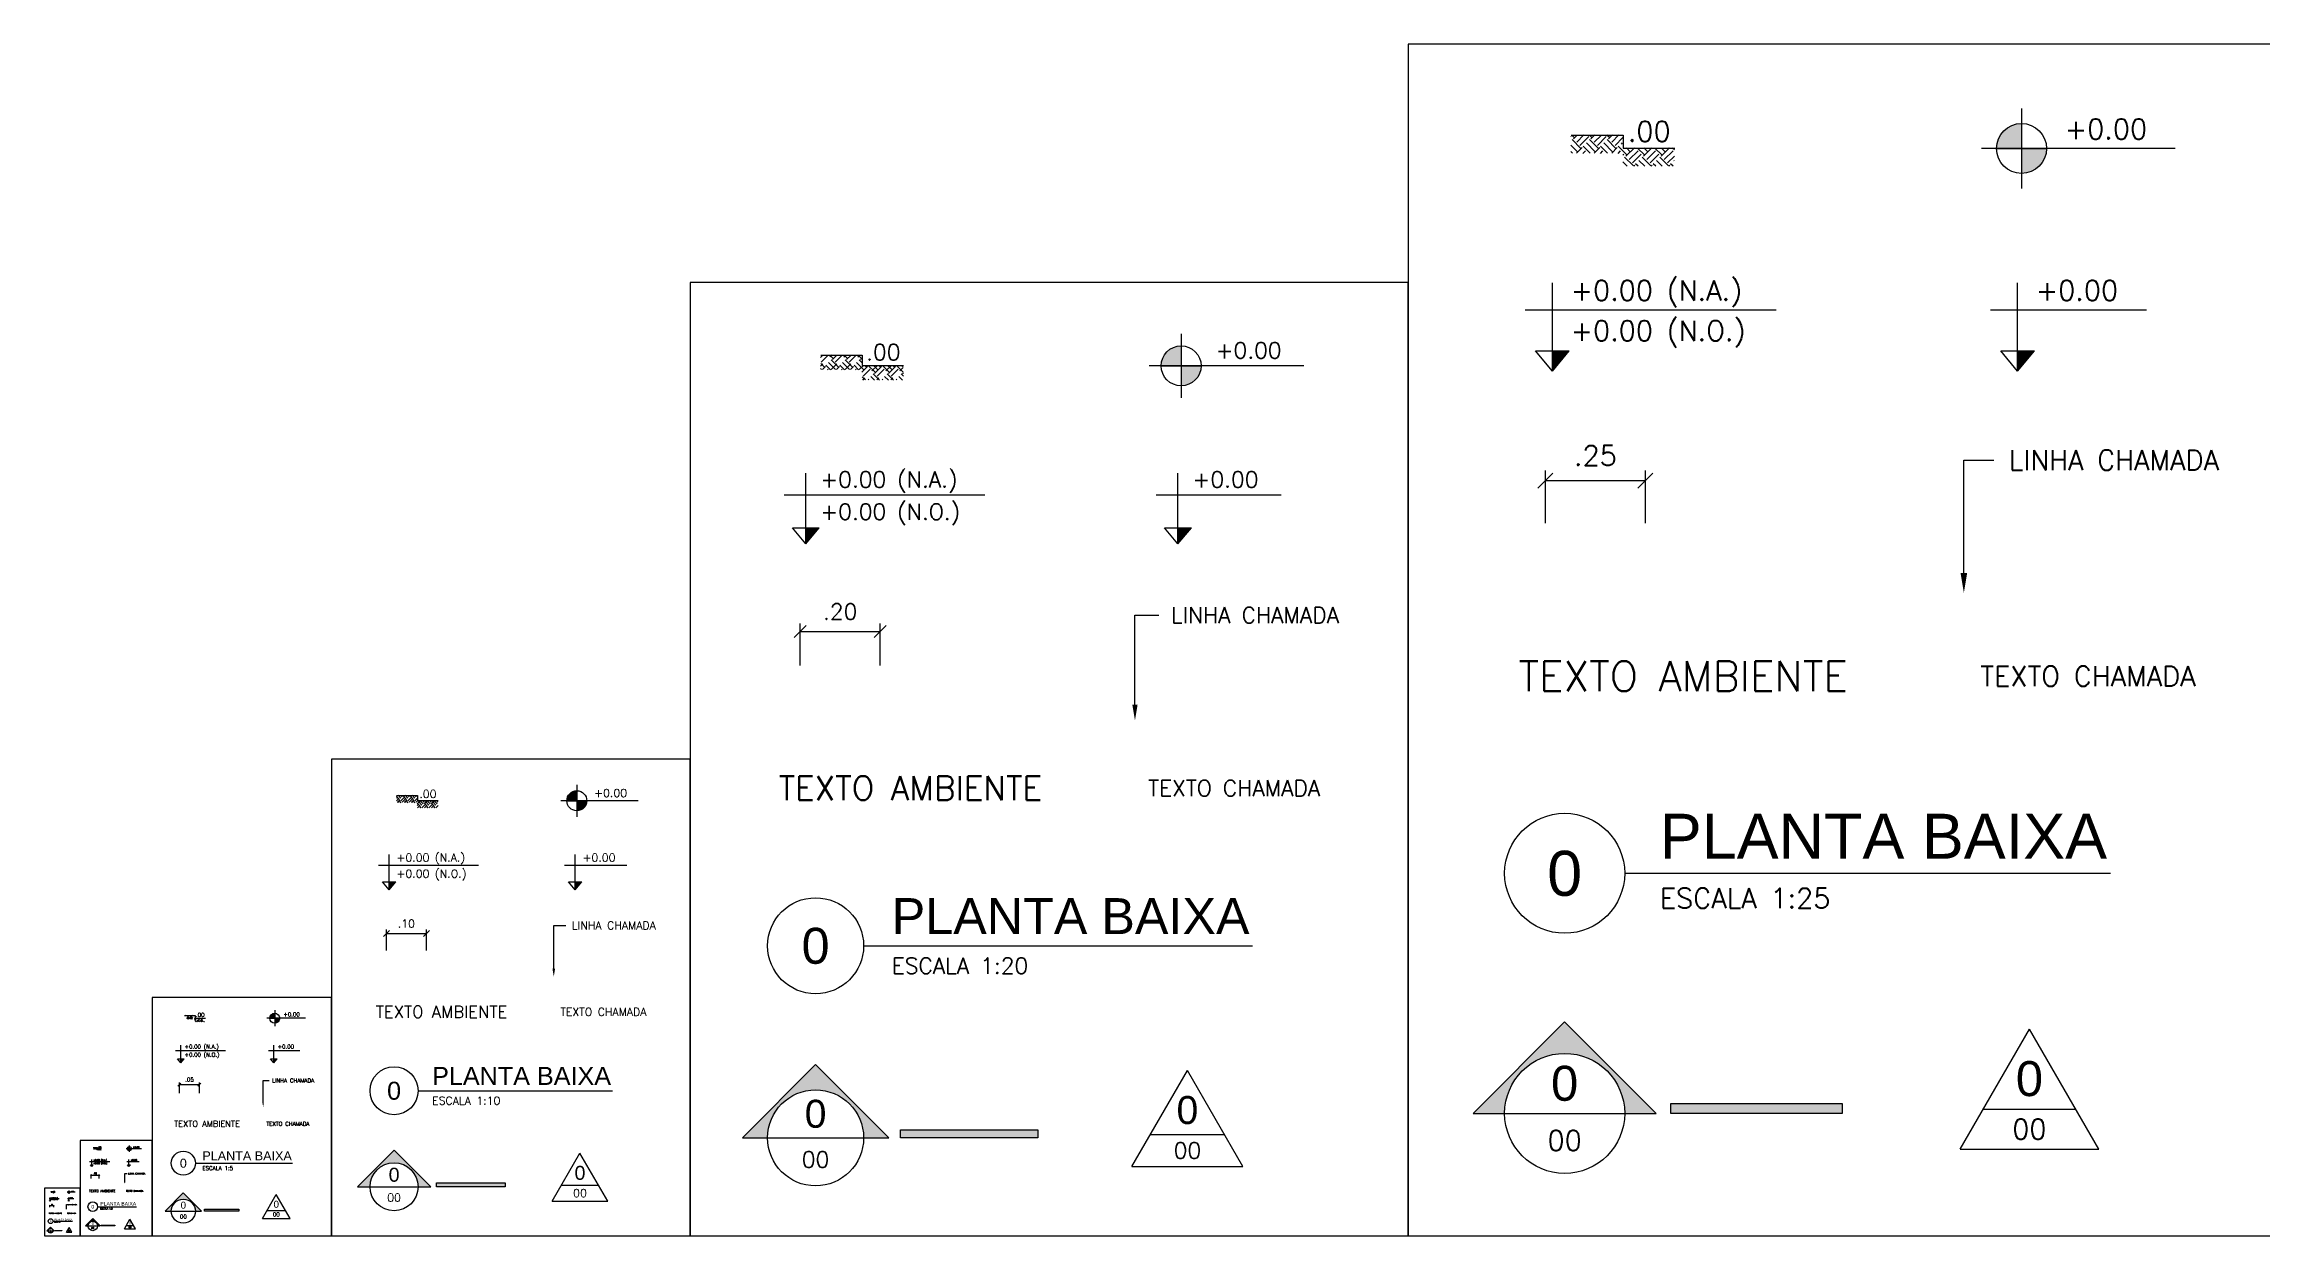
# Model space of a CAD drawing. Header units: millimetres. Extents: x 272697 to 273846, y 9581933 to 9582628.
# Drawn here: x 272704.7 to 272710.24, y 9581933.17 to 9581936.15 of the extents above; entities that cross this region are included whole.
import ezdxf
from ezdxf import colors
from ezdxf.entities.mleader import LeaderData, LeaderLine
from ezdxf.enums import TextEntityAlignment as Align
from ezdxf.math import Vec2, Vec3

# ---------------------------------------------------------------- set-up
doc = ezdxf.new("R2010")
doc.units = ezdxf.units.MM
doc.header["$PDMODE"] = 35
for name, color, linetype in [('ARQ-COTAS', 30, 'Continuous'), ('ARQ-SÍMBOLOS', 2, 'Continuous'), ('ARQ-TEXTO2', 2, 'Continuous'), ('ARQ-TEXTO3', 3, 'Continuous'), ('ARQ-TEXTO4', 4, 'Continuous')]:
    doc.layers.add(name, color=color, linetype=linetype)
doc.styles.add('arial', font='arial.ttf')
doc.styles.add('ROMANS', font='romans.shx')
doc.styles.add('Romans_Anot', font='romans.shx')
doc.dimstyles.new('Escala 1-1', dxfattribs={"dimscale": 0.01, "dimtxt": 0.2, "dimasz": 0.15, "dimexe": 0.1, "dimexo": 0.2, "dimgap": 0.15, "dimtad": 1, "dimzin": 4, "dimdsep": 46, "dimtxsty": 'Romans_Anot', "dimblk": 'OBLIQUE', "dimcen": 0.25, "dimclrd": 256, "dimclre": 256, "dimclrt": 2, "dimadec": 0, "dimazin": 0, "dimtfac": 1, "dimtix": 1, "dimtmove": 2, "dimatfit": 3, "dimfxl": 0, "dimlwd": -1, "dimlwe": -1, "dimarcsym": 0})
doc.dimstyles.new('Escala 1-10', dxfattribs={"dimscale": 0.1, "dimtxt": 0.2, "dimasz": 0.15, "dimexe": 0.1, "dimexo": 0.2, "dimgap": 0.15, "dimtad": 1, "dimzin": 4, "dimdsep": 46, "dimtxsty": 'Romans_Anot', "dimblk": 'OBLIQUE', "dimcen": 0.25, "dimclrd": 256, "dimclre": 256, "dimclrt": 2, "dimadec": 0, "dimazin": 0, "dimtfac": 1, "dimtix": 1, "dimtmove": 2, "dimatfit": 3, "dimfxl": 0, "dimlwd": -1, "dimlwe": -1, "dimarcsym": 0})
doc.dimstyles.new('Escala 1-2', dxfattribs={"dimscale": 0.02, "dimtxt": 0.2, "dimasz": 0.15, "dimexe": 0.1, "dimexo": 0.2, "dimgap": 0.15, "dimtad": 1, "dimzin": 4, "dimdsep": 46, "dimtxsty": 'Romans_Anot', "dimblk": 'OBLIQUE', "dimcen": 0.25, "dimclrd": 256, "dimclre": 256, "dimclrt": 2, "dimadec": 0, "dimazin": 0, "dimtfac": 1, "dimtix": 1, "dimtmove": 2, "dimatfit": 3, "dimfxl": 0, "dimlwd": -1, "dimlwe": -1, "dimarcsym": 0})
doc.dimstyles.new('Escala 1-20', dxfattribs={"dimscale": 0.2, "dimtxt": 0.2, "dimasz": 0.15, "dimexe": 0.1, "dimexo": 0.2, "dimgap": 0.15, "dimtad": 1, "dimzin": 4, "dimdsep": 46, "dimtxsty": 'Romans_Anot', "dimblk": 'OBLIQUE', "dimcen": 0.25, "dimclrd": 256, "dimclre": 256, "dimclrt": 2, "dimadec": 0, "dimazin": 0, "dimtfac": 1, "dimtix": 1, "dimtmove": 2, "dimatfit": 3, "dimfxl": 0, "dimlwd": -1, "dimlwe": -1, "dimarcsym": 0})
doc.dimstyles.new('Escala 1-25', dxfattribs={"dimscale": 0.25, "dimtxt": 0.2, "dimasz": 0.15, "dimexe": 0.1, "dimexo": 0.2, "dimgap": 0.15, "dimtad": 1, "dimzin": 4, "dimdsep": 46, "dimtxsty": 'Romans_Anot', "dimblk": 'OBLIQUE', "dimcen": 0.25, "dimclrd": 256, "dimclre": 256, "dimclrt": 2, "dimadec": 0, "dimazin": 0, "dimtfac": 1, "dimtix": 1, "dimtmove": 2, "dimatfit": 3, "dimfxl": 0, "dimlwd": -1, "dimlwe": -1, "dimarcsym": 0})
doc.dimstyles.new('Escala 1-5', dxfattribs={"dimscale": 0.05, "dimtxt": 0.2, "dimasz": 0.15, "dimexe": 0.1, "dimexo": 0.2, "dimgap": 0.15, "dimtad": 1, "dimzin": 4, "dimdsep": 46, "dimtxsty": 'Romans_Anot', "dimblk": 'OBLIQUE', "dimcen": 0.25, "dimclrd": 256, "dimclre": 256, "dimclrt": 2, "dimadec": 0, "dimazin": 0, "dimtfac": 1, "dimtix": 1, "dimtmove": 2, "dimatfit": 3, "dimfxl": 0, "dimlwd": -1, "dimlwe": -1, "dimarcsym": 0})

# ---------------------------------------------------------------- blocks, each defined once
blk = doc.blocks.new('_Oblique')
at = {"color": 0, "linetype": 'ByBlock', "lineweight": -2}
blk.add_line((-0.5, -0.5), (0.5, 0.5), dxfattribs=at)
blk = doc.blocks.new('*D26')
at = {"layer": 'ARQ-COTAS', "transparency": 16777216}
for p, q in [((272708.4474473423, 9581934.950344866), (272708.4474473423, 9581935.081419483)), ((272708.4474473423, 9581935.056419482), (272708.6974473423, 9581935.056419482)), ((272708.6974473423, 9581934.950344866), (272708.6974473423, 9581935.081419483))]:
    blk.add_line(p, q, dxfattribs=at)
at = {"layer": 'Defpoints', "color": 0, "transparency": 16777216}
for p in [(272708.6974473423, 9581935.056419482), (272708.4474473423, 9581934.900344865), (272708.6974473423, 9581934.900344865)]:
    blk.add_point(p, dxfattribs=at)
at = {"layer": 'ARQ-COTAS', "transparency": 16777216, "xscale": 0.0375, "yscale": 0.0375, "zscale": 0.0375, "rotation": 180}
blk.add_blockref('_Oblique', (272708.4474473423, 9581935.056419482), dxfattribs=at)
at = {"layer": 'ARQ-COTAS', "transparency": 16777216, "xscale": 0.0375, "yscale": 0.0375, "zscale": 0.0375}
blk.add_blockref('_Oblique', (272708.6974473423, 9581935.056419482), dxfattribs=at)
at = {"layer": 'ARQ-COTAS', "color": 2, "transparency": 16777216, "insert": (272708.5724473423, 9581935.118919482), "char_height": 0.05, "attachment_point": 5, "style": 'Romans_Anot'}
blk.add_mtext('.25', dxfattribs=at)
blk = doc.blocks.new('Nível_Planta')
at = {"layer": 'ARQ-SÍMBOLOS', "ltscale": 0.1}
h = blk.add_hatch(color=1, dxfattribs=at)
h.dxf.hatch_style = 1
h.paths.add_polyline_path([(-0.2499999999998295, 0), (0, 0), (0, 0.25, 0.4142135623730951)])
h.paths.add_polyline_path([(0.2500000000000568, 0), (0, 0), (0, -0.25, 0.4142135623730952)])
at = {"layer": 'ARQ-SÍMBOLOS', "color": 1}
for p, q in [((0, 0.3999999999999773), (0, -0.3999999999999773)), ((1.5345611638636, 0), (-0.3999999999999773, 0))]:
    blk.add_line(p, q, dxfattribs=at)
at = {"layer": 'ARQ-SÍMBOLOS', "color": 1, "ltscale": 0.1}
blk.add_line((-0.25, 0), (0.25, 0), dxfattribs=at)
at = {"layer": 'ARQ-SÍMBOLOS', "color": 1}
blk.add_circle((0, 0), 0.2499999999999881, dxfattribs=at)
at = {"layer": 'ARQ-TEXTO2', "style": 'ROMANS'}
blk.add_attdef('NIVEL-ACABADO', text='', height=0.2, dxfattribs=at).set_placement((0.4323399719731924, 0.03380018974962695), align=Align.BOTTOM_LEFT)
blk = doc.blocks.new('Nível_Corte')
at = {"layer": 'ARQ-SÍMBOLOS'}
h = blk.add_hatch(color=1, dxfattribs=at)
h.dxf.hatch_style = 1
h.paths.add_polyline_path([(0.1674369880686299, 0.2018394639394501), (0, 0.2018394639394501), (0, 2.775557561562891e-17)])
at = {"layer": 'ARQ-SÍMBOLOS', "color": 1}
for p, q in [((0, 0), (0, 0.8840472081402027)), ((-0.2710281388124827, 0.61301906932772), (2.23548512267085, 0.6130190693277199)), ((-0.1674369880686299, 0.2018394639394501), (0.1674369880686299, 0.2018394639394501)), ((0, 0), (-0.1674369880686299, 0.2018394639394501)), ((0, 0), (0.1674369880686299, 0.2018394639394501))]:
    blk.add_line(p, q, dxfattribs=at)
at = {"layer": 'ARQ-TEXTO2', "style": 'ROMANS'}
for tag, p in [('NIVEL-ACABADO', (0.1823399719731924, 0.6468192590773469)), ('NIVEL-OSSO', (0.1823399719731924, 0.2437618968276638))]:
    blk.add_attdef(tag, text='', height=0.2, dxfattribs=at).set_placement(p, align=Align.BOTTOM_LEFT)
blk = doc.blocks.new('Nível_Fachada')
at = {"layer": 'ARQ-SÍMBOLOS'}
h = blk.add_hatch(color=1, dxfattribs=at)
h.dxf.hatch_style = 1
h.paths.add_polyline_path([(0.1674369880686299, 0.2018394639394501), (0, 0.2018394639394501), (0, 2.775557561562891e-17)])
at = {"layer": 'ARQ-SÍMBOLOS', "color": 1}
for p, q in [((0, 0), (0, 0.8840472081402027)), ((-0.2710281388124827, 0.61301906932772), (1.290009262549347, 0.61301906932772)), ((-0.1674369880686299, 0.2018394639394501), (0.1674369880686299, 0.2018394639394501)), ((0, 0), (-0.1674369880686299, 0.2018394639394501)), ((0, 0), (0.1674369880686299, 0.2018394639394501))]:
    blk.add_line(p, q, dxfattribs=at)
at = {"layer": 'ARQ-TEXTO2', "style": 'ROMANS'}
blk.add_attdef('NIVEL-ACABADO', text='', height=0.2, dxfattribs=at).set_placement((0.1823399719731924, 0.6468192590773469), align=Align.BOTTOM_LEFT)
blk = doc.blocks.new('Desnível')
at = {"layer": 'ARQ-SÍMBOLOS', "ltscale": 0.1}
h = blk.add_hatch(dxfattribs=at)
h.set_pattern_fill('EARTH', color=8, scale=0.0195, angle=45)
h.set_pattern_definition([(45, (-400.0299619025752, -104.6273610214731), (0, 0.1751149943608485), [0.123825, -0.123825]), (45, (-400.0627959640179, -104.5945269600304), (0, 0.1751149943608485), [0.123825, -0.123825]), (45, (-400.0956300254606, -104.5616928985877), (0, 0.1751149943608485), [0.123825, -0.123825]), (135, (-400.0956300254606, -104.5398035242927), (-0.1751149943608485, 0), [0.123825, -0.123825]), (135, (-400.0627959640179, -104.50696946285), (-0.1751149943608485, 0), [0.123825, -0.123825]), (135, (-400.0299619025752, -104.4741354014074), (-0.1751149943608485, 0), [0.123825, -0.123825])])
h.paths.add_polyline_path([(-0.003175775869522113, 0.1299999999999955), (-0.5200000000000955, 0.1299999999999955), (-0.5200000000000955, -0.05199999999990723), (-0.003175775869522113, -0.05199999999990723)])
h.paths.add_polyline_path([(0.513648448261165, 0), (-0.003175775869522113, 0), (-0.003175775869522113, -0.1820000000000164), (0.513648448261165, -0.1820000000000164)])
at = {"layer": 'ARQ-SÍMBOLOS', "color": 1}
for p, q in [((-0.5200000000000955, 0.1299999999999955), (0, 0.1299999999999955)), ((0, 0.1299999999999955), (0, 0)), ((0, 0), (0.5168242241306871, 0))]:
    blk.add_line(p, q, dxfattribs=at)
at = {"layer": 'ARQ-TEXTO2', "style": 'ROMANS'}
blk.add_attdef('DESNIVEL', text='', height=0.2, dxfattribs=at).set_placement((0.04765483870835396, 0.006558432516840185), align=Align.BOTTOM_LEFT)
blk = doc.blocks.new('*U12')
at = {"layer": 'ARQ-SÍMBOLOS'}
blk.add_line((0.6000000000000227, 0), (5.457782053290023, 0), dxfattribs=at)
blk.add_circle((0, 0), 0.6000000000000001, dxfattribs=at)
at = {"layer": 'ARQ-TEXTO2', "style": 'ROMANS'}
blk.add_attdef('ESCALA1', text='', height=0.2, dxfattribs=at).set_placement((0.9509007815001951, -0.1493556705072479), align=Align.TOP_LEFT)
at = {"layer": 'ARQ-TEXTO4', "style": 'arial'}
blk.add_attdef('TITULODODESENHO', (0.9509007815001951, 0.1457810115979328), '', height=0.45, dxfattribs=at)
blk.add_attdef('0', text='', height=0.45, dxfattribs=at).set_placement((0, 0), align=Align.MIDDLE)
blk = doc.blocks.new('*D14')
at = {"layer": 'ARQ-COTAS', "transparency": 16777216}
for p, q in [((272706.5850433527, 9581934.593912072), (272706.5850433527, 9581934.698771765)), ((272706.5850433527, 9581934.678771766), (272706.7850433526, 9581934.678771766)), ((272706.7850433526, 9581934.593912072), (272706.7850433526, 9581934.698771765))]:
    blk.add_line(p, q, dxfattribs=at)
at = {"layer": 'Defpoints', "color": 0, "transparency": 16777216}
for p in [(272706.7850433526, 9581934.678771766), (272706.5850433527, 9581934.553912073), (272706.7850433526, 9581934.553912073)]:
    blk.add_point(p, dxfattribs=at)
at = {"layer": 'ARQ-COTAS', "transparency": 16777216, "xscale": 0.03, "yscale": 0.03, "zscale": 0.03, "rotation": 180}
blk.add_blockref('_Oblique', (272706.5850433527, 9581934.678771766), dxfattribs=at)
at = {"layer": 'ARQ-COTAS', "transparency": 16777216, "xscale": 0.03, "yscale": 0.03, "zscale": 0.03}
blk.add_blockref('_Oblique', (272706.7850433526, 9581934.678771766), dxfattribs=at)
at = {"layer": 'ARQ-COTAS', "color": 2, "transparency": 16777216, "insert": (272706.6850433527, 9581934.728771767), "char_height": 0.04000000000000001, "attachment_point": 5, "style": 'Romans_Anot'}
blk.add_mtext('.20', dxfattribs=at)
blk = doc.blocks.new('*D15')
at = {"layer": 'ARQ-COTAS', "transparency": 16777216}
for p, q in [((272705.5508766432, 9581933.881046487), (272705.5508766432, 9581933.933476334)), ((272705.5508766432, 9581933.923476335), (272705.6508766431, 9581933.923476335)), ((272705.6508766431, 9581933.881046487), (272705.6508766431, 9581933.933476334))]:
    blk.add_line(p, q, dxfattribs=at)
at = {"layer": 'Defpoints', "color": 0, "transparency": 16777216}
for p in [(272705.6508766431, 9581933.923476335), (272705.5508766432, 9581933.861046487), (272705.6508766431, 9581933.861046487)]:
    blk.add_point(p, dxfattribs=at)
at = {"layer": 'ARQ-COTAS', "transparency": 16777216, "xscale": 0.015, "yscale": 0.015, "zscale": 0.015, "rotation": 180}
blk.add_blockref('_Oblique', (272705.5508766432, 9581933.923476335), dxfattribs=at)
at = {"layer": 'ARQ-COTAS', "transparency": 16777216, "xscale": 0.015, "yscale": 0.015, "zscale": 0.015}
blk.add_blockref('_Oblique', (272705.6508766431, 9581933.923476335), dxfattribs=at)
at = {"layer": 'ARQ-COTAS', "color": 2, "transparency": 16777216, "insert": (272705.6008766431, 9581933.948476335), "char_height": 0.02, "attachment_point": 5, "style": 'Romans_Anot'}
blk.add_mtext('.10', dxfattribs=at)
blk = doc.blocks.new('*D16')
at = {"layer": 'ARQ-COTAS', "transparency": 16777216}
for p, q in [((272705.0337932884, 9581933.524613695), (272705.0337932884, 9581933.550828619)), ((272705.0337932884, 9581933.545828618), (272705.0837932884, 9581933.545828618)), ((272705.0837932884, 9581933.524613695), (272705.0837932884, 9581933.550828619))]:
    blk.add_line(p, q, dxfattribs=at)
at = {"layer": 'Defpoints', "color": 0, "transparency": 16777216}
for p in [(272705.0337932884, 9581933.514613695), (272705.0837932884, 9581933.545828618), (272705.0837932884, 9581933.514613695)]:
    blk.add_point(p, dxfattribs=at)
at = {"layer": 'ARQ-COTAS', "transparency": 16777216, "xscale": 0.0075, "yscale": 0.0075, "zscale": 0.0075, "rotation": 180}
blk.add_blockref('_Oblique', (272705.0337932884, 9581933.545828618), dxfattribs=at)
at = {"layer": 'ARQ-COTAS', "transparency": 16777216, "xscale": 0.0075, "yscale": 0.0075, "zscale": 0.0075}
blk.add_blockref('_Oblique', (272705.0837932884, 9581933.545828618), dxfattribs=at)
at = {"layer": 'ARQ-COTAS', "color": 2, "transparency": 16777216, "insert": (272705.0587932884, 9581933.558328617), "char_height": 0.01, "attachment_point": 5, "style": 'Romans_Anot'}
blk.add_mtext('.05', dxfattribs=at)
blk = doc.blocks.new('*D17')
at = {"layer": 'ARQ-COTAS', "transparency": 16777216}
for p, q in [((272704.8132313179, 9581933.31075402), (272704.8132313179, 9581933.32123999)), ((272704.8132313179, 9581933.319239989), (272704.8332313179, 9581933.319239989)), ((272704.8332313179, 9581933.31075402), (272704.8332313179, 9581933.32123999))]:
    blk.add_line(p, q, dxfattribs=at)
at = {"layer": 'Defpoints', "color": 0, "transparency": 16777216}
for p in [(272704.8132313179, 9581933.30675402), (272704.8332313179, 9581933.319239989), (272704.8332313179, 9581933.30675402)]:
    blk.add_point(p, dxfattribs=at)
at = {"layer": 'ARQ-COTAS', "transparency": 16777216, "xscale": 0.003, "yscale": 0.003, "zscale": 0.003, "rotation": 180}
blk.add_blockref('_Oblique', (272704.8132313179, 9581933.319239989), dxfattribs=at)
at = {"layer": 'ARQ-COTAS', "transparency": 16777216, "xscale": 0.003, "yscale": 0.003, "zscale": 0.003}
blk.add_blockref('_Oblique', (272704.8332313179, 9581933.319239989), dxfattribs=at)
at = {"layer": 'ARQ-COTAS', "color": 2, "transparency": 16777216, "insert": (272704.8232313179, 9581933.32423999), "char_height": 0.004, "attachment_point": 5, "style": 'Romans_Anot'}
blk.add_mtext('.02', dxfattribs=at)
blk = doc.blocks.new('*D22')
at = {"layer": 'ARQ-COTAS', "transparency": 16777216}
for p, q in [((272704.7098146469, 9581933.239467463), (272704.7098146469, 9581933.244710447)), ((272704.7098146469, 9581933.243710447), (272704.7198146469, 9581933.243710447)), ((272704.7198146469, 9581933.239467463), (272704.7198146469, 9581933.244710447))]:
    blk.add_line(p, q, dxfattribs=at)
at = {"layer": 'Defpoints', "color": 0, "transparency": 16777216}
for p in [(272704.7098146469, 9581933.237467462), (272704.7198146469, 9581933.243710447), (272704.7198146469, 9581933.237467462)]:
    blk.add_point(p, dxfattribs=at)
at = {"layer": 'ARQ-COTAS', "transparency": 16777216, "xscale": 0.0015, "yscale": 0.0015, "zscale": 0.0015, "rotation": 180}
blk.add_blockref('_Oblique', (272704.7098146469, 9581933.243710447), dxfattribs=at)
at = {"layer": 'ARQ-COTAS', "transparency": 16777216, "xscale": 0.0015, "yscale": 0.0015, "zscale": 0.0015}
blk.add_blockref('_Oblique', (272704.7198146469, 9581933.243710447), dxfattribs=at)
at = {"layer": 'ARQ-COTAS', "color": 2, "transparency": 16777216, "insert": (272704.7148146469, 9581933.246210447), "char_height": 0.002, "attachment_point": 5, "style": 'Romans_Anot'}
blk.add_mtext('.01', dxfattribs=at)
blk = doc.blocks.new('Símbolo_Corte')
at = {"layer": 'ARQ-SÍMBOLOS'}
h = blk.add_hatch(color=256, dxfattribs=at)
h.dxf.hatch_style = 1
h.paths.add_polyline_path([(0, 0.9151393877975806), (-0.9151393877975806, 0), (-0.5999999999999659, 0, -1), (0.5999999999999659, 0), (0.9151393877976375, 0)])
at = {"layer": 'ARQ-SÍMBOLOS', "ltscale": 0.1}
blk.add_hatch(color=256, dxfattribs=at).paths.add_polyline_path([(1.062636070721965, 0.1000000000000227), (2.77493444844464, 0.1000000000000227), (2.77493444844464, 0), (1.062636070721965, 0)])
at = {"layer": 'ARQ-SÍMBOLOS'}
for p, q in [((-0.9151393877975806, 0), (-0.5999999999999659, 0)), ((0.5999999999999659, 0), (0.9151393877976375, 0))]:
    blk.add_line(p, q, dxfattribs=at)
at = {"layer": 'ARQ-SÍMBOLOS', "color": 4}
blk.add_line((-0.5999999999999659, 0), (0.5999999999999659, 0), dxfattribs=at)
at = {"layer": 'ARQ-SÍMBOLOS'}
blk.add_lwpolyline([(-0.9151393877975806, 0), (0, 0.9151393877975806), (0.9151393877976375, 0)], dxfattribs=at)
blk.add_lwpolyline([(1.062636070721965, 0.1000000000000227), (2.77493444844464, 0.1000000000000227), (2.77493444844464, 0), (1.062636070721965, 0)], close=True, dxfattribs=at)
blk.add_circle((0, 0), 0.5999999999999577, dxfattribs=at)
at = {"layer": 'ARQ-TEXTO2', "style": 'ROMANS'}
blk.add_attdef('NUMERO-FOLHA', text='', height=0.2, dxfattribs=at).set_placement((0, -0.2710679097771163), align=Align.MIDDLE_CENTER)
at = {"layer": 'ARQ-TEXTO4', "style": 'arial'}
blk.add_attdef('NUMERO-DESENHO-NA-FOLHA', text='', height=0.35, dxfattribs=at).set_placement((0, 0.3011729068109048), align=Align.MIDDLE_CENTER)
blk = doc.blocks.new('Símbolo_Fachada')
at = {"layer": 'ARQ-SÍMBOLOS', "ltscale": 0.1}
for p, q in [((-0.6928203230274903, -0.3985667833428579), (-5.684341886080801e-14, 0.8014332166570171)), ((0.6928203230274335, -0.3985667833429147), (-5.684341886080801e-14, 0.8014332166570171)), ((-0.692820323027604, -0.3985667833428579), (0.6928203230274335, -0.3985667833429147))]:
    blk.add_line(p, q, dxfattribs=at)
at = {"layer": 'ARQ-SÍMBOLOS', "color": 4, "ltscale": 0.1}
blk.add_line((-0.4627076833745036, 0), (0.4627076833744468, 0), dxfattribs=at)
at = {"layer": 'ARQ-TEXTO2', "style": 'ROMANS'}
blk.add_attdef('NUMERO-FOLHA', text='', height=0.2, dxfattribs=at).set_placement((-5.684341886080801e-14, -0.1992833916714289), align=Align.MIDDLE_CENTER)
at = {"layer": 'ARQ-TEXTO4', "style": 'arial'}
blk.add_attdef('NUMERO-DESENHO-NA-FOLHA', text='', height=0.35, dxfattribs=at).set_placement((-5.684341886080801e-14, 0.3062494316076254), align=Align.MIDDLE_CENTER)

msp = doc.modelspace()

# ---------------------------------------------------------------- linework, layer by layer
for points in [[(272708.1042316266, 9581933.168180903), (272710.3464326847, 9581933.168180903), (272710.3464326847, 9581936.147392694), (272708.1042316266, 9581936.147392694)], [(272706.3104707801, 9581933.168180903), (272708.1042316266, 9581933.168180903), (272708.1042316266, 9581935.551550336), (272706.3104707801, 9581935.551550336)], [(272705.4135903569, 9581933.168180903), (272706.3104707801, 9581933.168180903), (272706.3104707801, 9581934.359865619), (272705.4135903569, 9581934.359865619)], [(272704.9651501453, 9581933.168180903), (272705.4135903569, 9581933.168180903), (272705.4135903569, 9581933.764023261), (272704.9651501453, 9581933.764023261)], [(272704.7857740606, 9581933.168180903), (272704.9651501453, 9581933.168180903), (272704.9651501453, 9581933.406517847), (272704.7857740606, 9581933.406517847)], [(272704.6960860183, 9581933.168180903), (272704.7857740606, 9581933.168180903), (272704.7857740606, 9581933.287349375), (272704.6960860183, 9581933.287349375)]]:
    msp.add_lwpolyline(points, close=True)

# ---------------------------------------------------------------- block references
at = {"layer": 'ARQ-SÍMBOLOS'}
for name, p, xscale, yscale, zscale, values in [('Desnível', (272708.6415446473, 9581935.888110014), 0.25, 0.25, 0.25, {'DESNIVEL': '.00'}), ('Nível_Planta', (272709.637535809, 9581935.88712975), 0.25, 0.25, 0.25, {'NIVEL-ACABADO': '+0.00'}), ('Nível_Corte', (272708.4650344202, 9581935.33033772), 0.25, 0.25, 0.25, {'NIVEL-OSSO': '+0.00 (N.O.)', 'NIVEL-ACABADO': '+0.00 (N.A.)'}), ('Nível_Fachada', (272709.6276702299, 9581935.33033772), 0.25, 0.25, 0.25, {'NIVEL-ACABADO': '+0.00 '}), ('Desnível', (272706.7403211967, 9581935.344124192), 0.2, 0.2, 0.2, {'DESNIVEL': '.00'}), ('Nível_Planta', (272707.537114126, 9581935.343339982), 0.2, 0.2, 0.2, {'NIVEL-ACABADO': '+0.00'}), ('Nível_Corte', (272706.599113015, 9581934.897906357), 0.2, 0.2, 0.2, {'NIVEL-OSSO': '+0.00 (N.O.)', 'NIVEL-ACABADO': '+0.00 (N.A.)'}), ('Nível_Fachada', (272707.5292216627, 9581934.897906357), 0.2, 0.2, 0.2, {'NIVEL-ACABADO': '+0.00 '}), ('Desnível', (272705.6285155652, 9581934.256152548), 0.1, 0.1, 0.1, {'DESNIVEL': '.00'}), ('Nível_Planta', (272706.0269120298, 9581934.255760442), 0.1, 0.1, 0.1, {'NIVEL-ACABADO': '+0.00'}), ('*U12', (272708.4956382276, 9581934.074351676), 0.25, 0.25, 0.25, {'ESCALA1': 'ESCALA 1:25', '0': '0', 'TITULODODESENHO': 'PLANTA BAIXA'}), ('Nível_Corte', (272705.5579114743, 9581934.03304363), 0.1, 0.1, 0.1, {'NIVEL-OSSO': '+0.00 (N.O.)', 'NIVEL-ACABADO': '+0.00 (N.A.)'}), ('Nível_Fachada', (272706.0229657982, 9581934.03304363), 0.1, 0.1, 0.1, {'NIVEL-ACABADO': '+0.00 '}), ('*U12', (272706.6235960609, 9581933.893117521), 0.2, 0.2, 0.2, {'ESCALA1': 'ESCALA 1:20', '0': '0', 'TITULODODESENHO': 'PLANTA BAIXA'}), ('Desnível', (272705.0726127494, 9581933.712166725), 0.05, 0.05, 0.05, {'DESNIVEL': '.00'}), ('Nível_Planta', (272705.2718109817, 9581933.711970672), 0.05, 0.05, 0.05, {'NIVEL-ACABADO': '+0.00'}), ('Nível_Corte', (272705.037310704, 9581933.600612266), 0.05, 0.05, 0.05, {'NIVEL-OSSO': '+0.00 (N.O.)', 'NIVEL-ACABADO': '+0.00 (N.A.)'}), ('Nível_Fachada', (272705.269837866, 9581933.600612266), 0.05, 0.05, 0.05, {'NIVEL-ACABADO': '+0.00 '}), ('*U12', (272705.5701529973, 9581933.530649211), 0.1, 0.1, 0.1, {'ESCALA1': 'ESCALA 1:10', '0': '0', 'TITULODODESENHO': 'PLANTA BAIXA'}), ('Desnível', (272704.8287591023, 9581933.385775233), 0.02, 0.02, 0.02, {'DESNIVEL': '.00'}), ('Nível_Planta', (272704.9084383952, 9581933.385696812), 0.02, 0.02, 0.02, {'NIVEL-ACABADO': '+0.00'}), ('Nível_Corte', (272704.8146382841, 9581933.341153448), 0.02, 0.02, 0.02, {'NIVEL-OSSO': '+0.00 (N.O.)', 'NIVEL-ACABADO': '+0.00 (N.A.)'}), ('Nível_Fachada', (272704.9076491489, 9581933.341153448), 0.02, 0.02, 0.02, {'NIVEL-ACABADO': '+0.00 '}), ('*U12', (272705.0434314655, 9581933.349415058), 0.05, 0.05, 0.05, {'ESCALA1': 'ESCALA 1:5', '0': '0', 'TITULODODESENHO': 'PLANTA BAIXA'}), ('Nível_Planta', (272704.7574181856, 9581933.276938858), 0.01, 0.01, 0.01, {'NIVEL-ACABADO': '+0.00'}), ('Nível_Corte', (272704.71051813, 9581933.254667176), 0.01, 0.01, 0.01, {'NIVEL-OSSO': '+0.00 (N.O.)', 'NIVEL-ACABADO': '+0.00 (N.A.)'}), ('Desnível', (272704.7175785392, 9581933.276978068), 0.01, 0.01, 0.01, {'DESNIVEL': '.00'}), ('Nível_Fachada', (272704.7570235624, 9581933.254667176), 0.01, 0.01, 0.01, {'NIVEL-ACABADO': '+0.00 '}), ('*U12', (272704.8170865887, 9581933.240674565), 0.02, 0.02, 0.02, {'ESCALA1': 'ESCALA 1:2', '0': '0', 'TITULODODESENHO': 'PLANTA BAIXA'}), ('*U12', (272704.7117422823, 9581933.204427734), 0.01, 0.01, 0.01, {'ESCALA1': 'ESCALA 1:1', '0': '0', 'TITULODODESENHO': 'PLANTA BAIXA'})]:
    msp.add_blockref(name, p, dxfattribs=dict(at, xscale=xscale, yscale=yscale, zscale=zscale)).add_auto_attribs(values)
at = {"layer": 'ARQ-SÍMBOLOS', "ltscale": 0.03}
for name, p, xscale, yscale, zscale in [('Símbolo_Corte', (272708.4956382276, 9581933.473981211), 0.25, 0.25, 0.25), ('Símbolo_Fachada', (272709.6571484942, 9581933.484388167), 0.25, 0.25, 0.25), ('Símbolo_Corte', (272706.6235960609, 9581933.41282115), 0.2, 0.2, 0.2), ('Símbolo_Fachada', (272707.5528042742, 9581933.421146713), 0.2, 0.2, 0.2), ('Símbolo_Corte', (272705.5701529973, 9581933.290501026), 0.1, 0.1, 0.1), ('Símbolo_Fachada', (272706.0347571039, 9581933.29466381), 0.1, 0.1, 0.1), ('Símbolo_Corte', (272705.0434314655, 9581933.229340965), 0.05, 0.05, 0.05), ('Símbolo_Fachada', (272705.2757335188, 9581933.231422355), 0.05, 0.05, 0.05), ('Símbolo_Corte', (272704.7117422823, 9581933.180412915), 0.01, 0.01, 0.01), ('Símbolo_Fachada', (272704.758202693, 9581933.180829193), 0.01, 0.01, 0.01), ('Símbolo_Corte', (272704.8170865887, 9581933.192644928), 0.02, 0.02, 0.02), ('Símbolo_Fachada', (272704.91000741, 9581933.193477483), 0.02, 0.02, 0.02)]:
    msp.add_blockref(name, p, dxfattribs=dict(at, xscale=xscale, yscale=yscale, zscale=zscale)).add_auto_attribs({'NUMERO-FOLHA': '00', 'NUMERO-DESENHO-NA-FOLHA': '0'})

# ---------------------------------------------------------------- texts
at = {"layer": 'ARQ-TEXTO2', "attachment_point": 1, "style": 'ROMANS'}
for insert, char_height in [((272709.5344476476, 9581934.592246616), 0.05), ((272707.454643597, 9581934.307433473), 0.04000000000000001), ((272705.9856767653, 9581933.737807188), 0.02), ((272705.2511933495, 9581933.452994045), 0.01), ((272704.9001913423, 9581933.28210616), 0.004), ((272704.7532946591, 9581933.225143531), 0.002)]:
    msp.add_mtext('TEXTO CHAMADA', dxfattribs=dict(at, insert=insert, char_height=char_height))
at = {"layer": 'ARQ-TEXTO3', "attachment_point": 5, "style": 'ROMANS'}
for insert, char_height in [((272708.7916727732, 9581934.567418717), 0.075), ((272706.8604236974, 9581934.287571155), 0.06), ((272705.6885668155, 9581933.727876028), 0.03), ((272705.1026383746, 9581933.448028466), 0.015), ((272704.8407693523, 9581933.280119928), 0.006), ((272704.7235836642, 9581933.224150416), 0.003)]:
    msp.add_mtext('TEXTO AMBIENTE', dxfattribs=dict(at, insert=insert, char_height=char_height))

# ---------------------------------------------------------------- dimensions: what is measured, and where the dimension line sits
at = {"layer": 'ARQ-COTAS'}
for base, p1, p2, dimstyle, picture, middle in [((272708.6974473423, 9581935.056419482), (272708.4474473423, 9581934.900344865), (272708.6974473423, 9581934.900344865), 'Escala 1-25', '*D26', (272708.5724473423, 9581935.118919482)), ((272706.7850433526, 9581934.678771766), (272706.5850433527, 9581934.553912073), (272706.7850433526, 9581934.553912073), 'Escala 1-20', '*D14', (272706.6850433527, 9581934.728771767)), ((272705.6508766431, 9581933.923476335), (272705.5508766432, 9581933.861046487), (272705.6508766431, 9581933.861046487), 'Escala 1-10', '*D15', (272705.6008766431, 9581933.948476335)), ((272705.0837932884, 9581933.545828618), (272705.0337932884, 9581933.514613695), (272705.0837932884, 9581933.514613695), 'Escala 1-5', '*D16', (272705.0587932884, 9581933.558328617)), ((272704.8332313179, 9581933.319239989), (272704.8132313179, 9581933.30675402), (272704.8332313179, 9581933.30675402), 'Escala 1-2', '*D17', (272704.8232313179, 9581933.32423999)), ((272704.7198146469, 9581933.243710447), (272704.7098146469, 9581933.237467462), (272704.7198146469, 9581933.237467462), 'Escala 1-1', '*D22', (272704.7148146469, 9581933.246210447))]:
    dim = msp.add_linear_dim(base=base, p1=p1, p2=p2, dimstyle=dimstyle, dxfattribs=at)
    dim.commit()
    dim.dimension.update_dxf_attribs({"geometry": picture, "text_midpoint": middle})

# ---------------------------------------------------------------- leaders
ml = msp.add_multileader_mtext('Standard', dxfattribs=at)
ml.set_content('LINHA CHAMADA', color=2, style='Romans_Anot')
ml.set_leader_properties(color=256, linetype='ByLayer', lineweight=-1)
ml.build(insert=Vec2(0, 0))
ml.multileader.update_dxf_attribs({"dogleg_length": 0.3, "arrow_head_size": 0.05, "scale": 0.25})
ctx = ml.context
ctx.base_point, ctx.scale, ctx.char_height, ctx.arrow_head_size, ctx.landing_gap_size, ctx.plane_origin = Vec3(272709.5683189509, 9581935.107812943), 0.25, 0.05, 0.05, 0.0375, Vec3(272709.4933189509, 9581934.775401568)
notes = []
notes.append((ctx, [(0, (1, 1, 0), (272709.4933189509, 9581935.107812943), (1, 0), 0.075, [(0, [(272709.4933189509, 9581934.775401568)], 0, [])])]))
ctx.mtext.insert, ctx.mtext.flow_direction = Vec3(272709.6058189509, 9581935.132812943), 5
ml = msp.add_multileader_mtext('Standard', dxfattribs=at)
ml.set_content('LINHA CHAMADA', color=2, style='Romans_Anot')
ml.set_leader_properties(color=256, linetype='ByLayer', lineweight=-1)
ml.build(insert=Vec2(0, 0))
ml.multileader.update_dxf_attribs({"dogleg_length": 0.3, "arrow_head_size": 0.04000000000000001, "scale": 0.2})
ctx = ml.context
ctx.base_point, ctx.scale, ctx.char_height, ctx.arrow_head_size, ctx.landing_gap_size, ctx.plane_origin = Vec3(272707.4817406395, 9581934.719886536), 0.2, 0.04000000000000001, 0.04000000000000001, 0.03, Vec3(272707.4217406395, 9581934.456253069)
notes.append((ctx, [(0, (1, 1, 0), (272707.4217406395, 9581934.719886536), (1, 0), 0.06, [(0, [(272707.4217406395, 9581934.456253069)], 0, [])])]))
ctx.mtext.insert, ctx.mtext.flow_direction = Vec3(272707.5117406396, 9581934.739886535), 5
ml = msp.add_multileader_mtext('Standard', dxfattribs=at)
ml.set_content('LINHA CHAMADA', color=2, style='Romans_Anot')
ml.set_leader_properties(color=256, linetype='ByLayer', lineweight=-1)
ml.build(insert=Vec2(0, 0))
ml.multileader.update_dxf_attribs({"dogleg_length": 0.3, "arrow_head_size": 0.02, "scale": 0.1})
ctx = ml.context
ctx.base_point, ctx.scale, ctx.char_height, ctx.arrow_head_size, ctx.landing_gap_size, ctx.plane_origin = Vec3(272705.9992252867, 9581933.94403372), 0.1, 0.02, 0.02, 0.015, Vec3(272705.9692252866, 9581933.815600447)
notes.append((ctx, [(0, (1, 1, 0), (272705.9692252866, 9581933.94403372), (1, 0), 0.03, [(0, [(272705.9692252866, 9581933.815600447)], 0, [])])]))
ctx.mtext.insert, ctx.mtext.flow_direction = Vec3(272706.0142252866, 9581933.95403372), 5
ml = msp.add_multileader_mtext('Standard', dxfattribs=at)
ml.set_content('LINHA CHAMADA', color=2, style='Romans_Anot')
ml.set_leader_properties(color=256, linetype='ByLayer', lineweight=-1)
ml.build(insert=Vec2(0, 0))
ml.multileader.update_dxf_attribs({"dogleg_length": 0.3, "arrow_head_size": 0.01, "scale": 0.05})
ctx = ml.context
ctx.base_point, ctx.scale, ctx.char_height, ctx.arrow_head_size, ctx.landing_gap_size, ctx.plane_origin = Vec3(272705.2579676101, 9581933.55610731), 0.05, 0.01, 0.01, 0.0075, Vec3(272705.2429676101, 9581933.489816384)
notes.append((ctx, [(0, (1, 1, 0), (272705.2429676101, 9581933.55610731), (1, 0), 0.015, [(0, [(272705.2429676101, 9581933.489816384)], 0, [])])]))
ctx.mtext.insert, ctx.mtext.flow_direction = Vec3(272705.2654676102, 9581933.561107311), 5
ml = msp.add_multileader_mtext('Standard', dxfattribs=at)
ml.set_content('LINHA CHAMADA', color=2, style='Romans_Anot')
ml.set_leader_properties(color=256, linetype='ByLayer', lineweight=-1)
ml.build(insert=Vec2(0, 0))
ml.multileader.update_dxf_attribs({"dogleg_length": 0.3, "arrow_head_size": 0.004, "scale": 0.02})
ctx = ml.context
ctx.base_point, ctx.scale, ctx.char_height, ctx.arrow_head_size, ctx.landing_gap_size, ctx.plane_origin = Vec3(272704.9029010466, 9581933.323351467), 0.02, 0.004, 0.004, 0.003, Vec3(272704.8969010466, 9581933.29735993)
notes.append((ctx, [(0, (1, 1, 0), (272704.8969010466, 9581933.323351467), (1, 0), 0.006, [(0, [(272704.8969010466, 9581933.29735993)], 0, [])])]))
ctx.mtext.insert, ctx.mtext.flow_direction = Vec3(272704.9059010466, 9581933.325351465), 5
ml = msp.add_multileader_mtext('Standard', dxfattribs=at)
ml.set_content('LINHA CHAMADA', color=2, style='Romans_Anot')
ml.set_leader_properties(color=256, linetype='ByLayer', lineweight=-1)
ml.build(insert=Vec2(0, 0))
ml.multileader.update_dxf_attribs({"dogleg_length": 0.3, "arrow_head_size": 0.002, "scale": 0.01})
ctx = ml.context
ctx.base_point, ctx.scale, ctx.char_height, ctx.arrow_head_size, ctx.landing_gap_size, ctx.plane_origin = Vec3(272704.7546495113, 9581933.245766185), 0.01, 0.002, 0.002, 0.0015, Vec3(272704.7516495113, 9581933.232624274)
notes.append((ctx, [(0, (1, 1, 0), (272704.7516495113, 9581933.245766185), (1, 0), 0.003, [(0, [(272704.7516495113, 9581933.232624274)], 0, [])])]))
ctx.mtext.insert, ctx.mtext.flow_direction = Vec3(272704.7561495113, 9581933.246766185), 5
for ctx, leaders in notes:
    for number, flags, end, landing, length, lines in leaders:
        leader = LeaderData()
        leader.index, (leader.has_last_leader_line, leader.has_dogleg_vector, leader.attachment_direction) = number, flags
        leader.last_leader_point, leader.dogleg_vector, leader.dogleg_length = Vec3(end), Vec3(landing), length
        for number, points, colour, breaks in lines:
            line = LeaderLine()
            line.index, line.vertices, line.color, line.breaks = number, Vec3.list(points), colors.encode_raw_color(colour), breaks
            leader.lines.append(line)
        ctx.leaders.append(leader)

doc.saveas('drawing.dxf')
